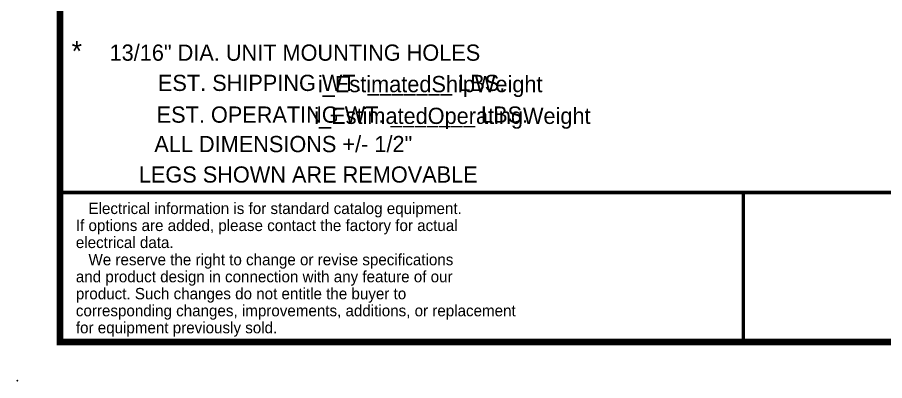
# Model space of a CAD drawing. Header units: inches. Extents: x 908 to 1218, y 494 to 690.
# Drawn here: x 908.3 to 1003.9, y 493.8 to 533.8 of the extents above; entities that cross this region are included whole.
import ezdxf
from ezdxf.enums import TextEntityAlignment as Align

# ---------------------------------------------------------------- set-up
doc = ezdxf.new("R2010")
doc.units = ezdxf.units.IN
doc.header["$MEASUREMENT"] = 0
doc.header["$PDSIZE"] = -1

msp = doc.modelspace()

# ---------------------------------------------------------------- linework, layer by layer
msp.add_line((988.3058, 498.0702), (988.3058, 514.5337))
for points, const_width in [([(913.0442, 498.0702), (1214.0906, 498.0702), (1214.0906, 686.2242), (913.0442, 686.2242), (913.0442, 498.0702)], 0.7526), ([(988.7507, 514.5337), (913.0442, 514.5337)], 0.3763), ([(1214.0906, 514.5337), (988.3058, 514.5337), (988.3058, 498.0702)], 0.3763)]:
    msp.add_lwpolyline(points, dxfattribs=dict(const_width=const_width))
msp.add_point((908.3499, 493.8093))

# ---------------------------------------------------------------- texts
for s, height, p in [('*', 2.1998, (914.904, 529.0211)), ('EST. SHIPPING WT. _______ LBS.', 1.787463, (942.9648, 525.7224)), ('i_EstimatedShipWeight', 1.789514, (953.8291, 525.5858)), ('EST. OPERATING WT. _______ LBS.', 1.787463, (944.1517, 522.226)), ('i_EstimatedOperatingWeight', 1.787463, (956.2749, 522.0894)), ('ALL DIMENSIONS +/- 1/2"', 1.787463, (937.6431, 518.982)), ('LEGS SHOWN ARE REMOVABLE', 1.787463, (940.394, 515.627))]:
    msp.add_text(s, height=height).set_placement(p, align=Align.CENTER)
msp.add_text('13/16" DIA. UNIT MOUNTING HOLES', height=1.787463).set_placement((918.511, 529.052))
at = {"lineweight": 25}
for s, p in [('   Electrical information is for standard catalog equipment.', (914.7949, 512.164)), ('If options are added, please contact the factory for actual', (914.7949, 510.2909)), ('electrical data.', (914.7949, 508.4177)), ('   We reserve the right to change or revise specifications', (914.7949, 506.521)), ('and product design in connection with any feature of our', (914.7949, 504.6478)), ('product. Such changes do not entitle the buyer to', (914.7949, 502.7747)), ('corresponding changes, improvements, additions, or replacement ', (914.7949, 500.9015)), ('for equipment previously sold.', (914.7949, 499.0284))]:
    msp.add_text(s, height=1.248763, dxfattribs=at).set_placement(p)

doc.saveas('drawing.dxf')
